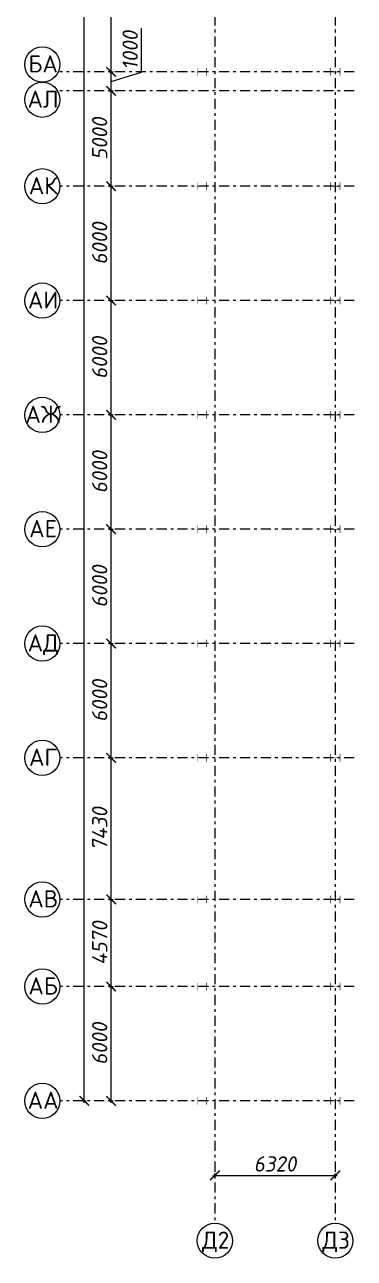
# Model space of a CAD drawing. Header units: millimetres. Extents: x -2648 to 2168491, y -277796 to 297800.
# Drawn here: x 2151193 to 2168491, y 68342 to 133087 of the extents above; entities that cross this region are included whole.
import ezdxf
from ezdxf.enums import TextEntityAlignment as Align

# ---------------------------------------------------------------- set-up
doc = ezdxf.new("R2010")
doc.units = ezdxf.units.MM
doc.linetypes.add('Штрихштриховая', pattern=[1093.611073, 529.166651, -211.666656, 141.111112, -211.666656])
doc.layers.get('0').update_dxf_attribs({"lineweight": 0})
doc.layers.get('Defpoints').update_dxf_attribs({"color": 252})
doc.layers.add('Axes', color=1, linetype='Continuous')
doc.layers.add('Dimension', color=162, linetype='Continuous', lineweight=25)
doc.layers.add('я_12', color=1, linetype='Continuous', lineweight=20)
doc.styles.add('Лена', font='isocpeur.ttf', dxfattribs={"oblique": 10})
doc.dimstyles.new('S-100', dxfattribs={"dimscale": 100, "dimtxt": 1, "dimasz": 1.5, "dimexe": 1, "dimexo": 1, "dimgap": 1, "dimtad": 1, "dimdec": 0, "dimzin": 0, "dimdsep": 46, "dimtxsty": 'Лена', "dimblk": 'ARCHTICK', "dimcen": 2, "dimdle": 1, "dimclrd": 256, "dimclre": 256, "dimclrt": 256, "dimadec": 0, "dimazin": 0, "dimtfac": 1, "dimtdec": 0, "dimtmove": 1, "dimatfit": 2, "dimfxl": 1, "dimtolj": 1, "dimtzin": 0, "dimlwd": 20, "dimlwe": 20, "dimarcsym": 0})

# ---------------------------------------------------------------- blocks, each defined once
blk = doc.blocks.new('_ArchTick')
at = {"color": 0, "linetype": 'ByBlock', "const_width": 0.15}
blk.add_lwpolyline([(-0.5, -0.5), (0.5, 0.5)], dxfattribs=at)
blk = doc.blocks.new('*D530')
at = {"layer": 'Defpoints', "color": 0, "lineweight": -2, "ltscale": 100, "transparency": 16777216}
for p in [(2167494, 72695), (2161174, 70190), (2167494, 70190)]:
    blk.add_point(p, dxfattribs=at)
at = {"layer": 'Dimension', "lineweight": 20, "ltscale": 100, "transparency": 16777216}
for p, q in [((2161074, 72695), (2167594, 72695)), ((2161174, 72595), (2161174, 72795)), ((2167494, 72595), (2167494, 72795))]:
    blk.add_line(p, q, dxfattribs=at)
at = {"layer": 'Dimension', "lineweight": 20, "ltscale": 100, "transparency": 16777216, "xscale": 500, "yscale": 500, "zscale": 500, "rotation": 180}
blk.add_blockref('_ArchTick', (2161174, 72695), dxfattribs=at)
at = {"layer": 'Dimension', "lineweight": 20, "ltscale": 100, "transparency": 16777216, "xscale": 500, "yscale": 500, "zscale": 500}
blk.add_blockref('_ArchTick', (2167494, 72695), dxfattribs=at)
at = {"layer": 'Dimension', "lineweight": -2, "ltscale": 100, "transparency": 16777216, "insert": (2164334, 73295), "char_height": 800, "attachment_point": 5, "style": 'Лена'}
blk.add_mtext('\\A1;6320', dxfattribs=at)
blk = doc.blocks.new('*D532')
at = {"layer": 'Defpoints', "color": 0, "lineweight": -2, "ltscale": 100, "transparency": 16777216}
for p in [(2153041, 211107), (2154320, 211107), (2153041, 76607)]:
    blk.add_point(p, dxfattribs=at)
at = {"layer": 'Dimension', "lineweight": 20, "ltscale": 100, "transparency": 16777216}
for p, q in [((2154220, 211107), (2154420, 211107)), ((2154320, 76507), (2154320, 211207)), ((2154220, 76607), (2154420, 76607))]:
    blk.add_line(p, q, dxfattribs=at)
at = {"layer": 'Dimension', "lineweight": 20, "ltscale": 100, "transparency": 16777216, "xscale": 500, "yscale": 500, "zscale": 500}
for p, rotation in [((2154320, 211107), 90), ((2154320, 76607), 270)]:
    blk.add_blockref('_ArchTick', p, dxfattribs=dict(at, rotation=rotation))
at = {"layer": 'Dimension', "lineweight": -2, "ltscale": 100, "transparency": 16777216, "insert": (2153720, 143857), "char_height": 800, "attachment_point": 5, "rotation": 90, "style": 'Лена'}
blk.add_mtext('\\A1;134500', dxfattribs=at)
blk = doc.blocks.new('*D531')
at = {"layer": 'Defpoints', "color": 0, "lineweight": -2, "ltscale": 100, "transparency": 16777216}
for p in [(2153041, 82607), (2155730, 82607), (2153041, 76607)]:
    blk.add_point(p, dxfattribs=at)
at = {"layer": 'Dimension', "lineweight": 20, "ltscale": 100, "transparency": 16777216}
for p, q in [((2155630, 82607), (2155830, 82607)), ((2155730, 76507), (2155730, 82707)), ((2155630, 76607), (2155830, 76607))]:
    blk.add_line(p, q, dxfattribs=at)
at = {"layer": 'Dimension', "lineweight": 20, "ltscale": 100, "transparency": 16777216, "xscale": 500, "yscale": 500, "zscale": 500}
for p, rotation in [((2155730, 82607), 90), ((2155730, 76607), 270)]:
    blk.add_blockref('_ArchTick', p, dxfattribs=dict(at, rotation=rotation))
at = {"layer": 'Dimension', "lineweight": -2, "ltscale": 100, "transparency": 16777216, "insert": (2155130, 79607), "char_height": 800, "attachment_point": 5, "rotation": 90, "style": 'Лена'}
blk.add_mtext('\\A1;6000', dxfattribs=at)
blk = doc.blocks.new('*D533')
at = {"layer": 'Defpoints', "color": 0, "lineweight": -2, "ltscale": 100, "transparency": 16777216}
for p in [(2153041, 87177), (2155730, 87177), (2153041, 82607)]:
    blk.add_point(p, dxfattribs=at)
at = {"layer": 'Dimension', "lineweight": 20, "ltscale": 100, "transparency": 16777216}
for p, q in [((2155630, 87177), (2155830, 87177)), ((2155730, 82507), (2155730, 87277)), ((2155630, 82607), (2155830, 82607))]:
    blk.add_line(p, q, dxfattribs=at)
at = {"layer": 'Dimension', "lineweight": 20, "ltscale": 100, "transparency": 16777216, "xscale": 500, "yscale": 500, "zscale": 500}
for p, rotation in [((2155730, 87177), 90), ((2155730, 82607), 270)]:
    blk.add_blockref('_ArchTick', p, dxfattribs=dict(at, rotation=rotation))
at = {"layer": 'Dimension', "lineweight": -2, "ltscale": 100, "transparency": 16777216, "insert": (2155130, 84892), "char_height": 800, "attachment_point": 5, "rotation": 90, "style": 'Лена'}
blk.add_mtext('\\A1;4570', dxfattribs=at)
blk = doc.blocks.new('*D534')
at = {"layer": 'Defpoints', "color": 0, "lineweight": -2, "ltscale": 100, "transparency": 16777216}
for p in [(2153041, 94607), (2155730, 94607), (2153041, 87177)]:
    blk.add_point(p, dxfattribs=at)
at = {"layer": 'Dimension', "lineweight": 20, "ltscale": 100, "transparency": 16777216}
for p, q in [((2155630, 94607), (2155830, 94607)), ((2155730, 87077), (2155730, 94707)), ((2155630, 87177), (2155830, 87177))]:
    blk.add_line(p, q, dxfattribs=at)
at = {"layer": 'Dimension', "lineweight": 20, "ltscale": 100, "transparency": 16777216, "xscale": 500, "yscale": 500, "zscale": 500}
for p, rotation in [((2155730, 94607), 90), ((2155730, 87177), 270)]:
    blk.add_blockref('_ArchTick', p, dxfattribs=dict(at, rotation=rotation))
at = {"layer": 'Dimension', "lineweight": -2, "ltscale": 100, "transparency": 16777216, "insert": (2155130, 90892), "char_height": 800, "attachment_point": 5, "rotation": 90, "style": 'Лена'}
blk.add_mtext('\\A1;7430', dxfattribs=at)
blk = doc.blocks.new('*D535')
at = {"layer": 'Defpoints', "color": 0, "lineweight": -2, "ltscale": 100, "transparency": 16777216}
for p in [(2153041, 100607), (2155730, 100607), (2153041, 94607)]:
    blk.add_point(p, dxfattribs=at)
at = {"layer": 'Dimension', "lineweight": 20, "ltscale": 100, "transparency": 16777216}
for p, q in [((2155630, 100607), (2155830, 100607)), ((2155730, 94507), (2155730, 100707)), ((2155630, 94607), (2155830, 94607))]:
    blk.add_line(p, q, dxfattribs=at)
at = {"layer": 'Dimension', "lineweight": 20, "ltscale": 100, "transparency": 16777216, "xscale": 500, "yscale": 500, "zscale": 500}
for p, rotation in [((2155730, 100607), 90), ((2155730, 94607), 270)]:
    blk.add_blockref('_ArchTick', p, dxfattribs=dict(at, rotation=rotation))
at = {"layer": 'Dimension', "lineweight": -2, "ltscale": 100, "transparency": 16777216, "insert": (2155130, 97607), "char_height": 800, "attachment_point": 5, "rotation": 90, "style": 'Лена'}
blk.add_mtext('\\A1;6000', dxfattribs=at)
blk = doc.blocks.new('*D536')
at = {"layer": 'Defpoints', "color": 0, "lineweight": -2, "ltscale": 100, "transparency": 16777216}
for p in [(2153041, 106607), (2155730, 106607), (2153041, 100607)]:
    blk.add_point(p, dxfattribs=at)
at = {"layer": 'Dimension', "lineweight": 20, "ltscale": 100, "transparency": 16777216}
for p, q in [((2155630, 106607), (2155830, 106607)), ((2155730, 100507), (2155730, 106707)), ((2155630, 100607), (2155830, 100607))]:
    blk.add_line(p, q, dxfattribs=at)
at = {"layer": 'Dimension', "lineweight": 20, "ltscale": 100, "transparency": 16777216, "xscale": 500, "yscale": 500, "zscale": 500}
for p, rotation in [((2155730, 106607), 90), ((2155730, 100607), 270)]:
    blk.add_blockref('_ArchTick', p, dxfattribs=dict(at, rotation=rotation))
at = {"layer": 'Dimension', "lineweight": -2, "ltscale": 100, "transparency": 16777216, "insert": (2155130, 103607), "char_height": 800, "attachment_point": 5, "rotation": 90, "style": 'Лена'}
blk.add_mtext('\\A1;6000', dxfattribs=at)
blk = doc.blocks.new('*D537')
at = {"layer": 'Defpoints', "color": 0, "lineweight": -2, "ltscale": 100, "transparency": 16777216}
for p in [(2153041, 112607), (2155730, 112607), (2153041, 106607)]:
    blk.add_point(p, dxfattribs=at)
at = {"layer": 'Dimension', "lineweight": 20, "ltscale": 100, "transparency": 16777216}
for p, q in [((2155730, 106507), (2155730, 112707)), ((2155630, 112607), (2155830, 112607)), ((2155630, 106607), (2155830, 106607))]:
    blk.add_line(p, q, dxfattribs=at)
at = {"layer": 'Dimension', "lineweight": 20, "ltscale": 100, "transparency": 16777216, "xscale": 500, "yscale": 500, "zscale": 500}
for p, rotation in [((2155730, 112607), 90), ((2155730, 106607), 270)]:
    blk.add_blockref('_ArchTick', p, dxfattribs=dict(at, rotation=rotation))
at = {"layer": 'Dimension', "lineweight": -2, "ltscale": 100, "transparency": 16777216, "insert": (2155130, 109607), "char_height": 800, "attachment_point": 5, "rotation": 90, "style": 'Лена'}
blk.add_mtext('\\A1;6000', dxfattribs=at)
blk = doc.blocks.new('*D538')
at = {"layer": 'Defpoints', "color": 0, "lineweight": -2, "ltscale": 100, "transparency": 16777216}
for p in [(2153041, 118607), (2155730, 118607), (2153041, 112607)]:
    blk.add_point(p, dxfattribs=at)
at = {"layer": 'Dimension', "lineweight": 20, "ltscale": 100, "transparency": 16777216}
for p, q in [((2155630, 118607), (2155830, 118607)), ((2155730, 112507), (2155730, 118707)), ((2155630, 112607), (2155830, 112607))]:
    blk.add_line(p, q, dxfattribs=at)
at = {"layer": 'Dimension', "lineweight": 20, "ltscale": 100, "transparency": 16777216, "xscale": 500, "yscale": 500, "zscale": 500}
for p, rotation in [((2155730, 118607), 90), ((2155730, 112607), 270)]:
    blk.add_blockref('_ArchTick', p, dxfattribs=dict(at, rotation=rotation))
at = {"layer": 'Dimension', "lineweight": -2, "ltscale": 100, "transparency": 16777216, "insert": (2155130, 115607), "char_height": 800, "attachment_point": 5, "rotation": 90, "style": 'Лена'}
blk.add_mtext('\\A1;6000', dxfattribs=at)
blk = doc.blocks.new('*D539')
at = {"layer": 'Defpoints', "color": 0, "lineweight": -2, "ltscale": 100, "transparency": 16777216}
for p in [(2153041, 124607), (2155730, 124607), (2153041, 118607)]:
    blk.add_point(p, dxfattribs=at)
at = {"layer": 'Dimension', "lineweight": 20, "ltscale": 100, "transparency": 16777216}
for p, q in [((2155630, 124607), (2155830, 124607)), ((2155730, 118507), (2155730, 124707)), ((2155630, 118607), (2155830, 118607))]:
    blk.add_line(p, q, dxfattribs=at)
at = {"layer": 'Dimension', "lineweight": 20, "ltscale": 100, "transparency": 16777216, "xscale": 500, "yscale": 500, "zscale": 500}
for p, rotation in [((2155730, 124607), 90), ((2155730, 118607), 270)]:
    blk.add_blockref('_ArchTick', p, dxfattribs=dict(at, rotation=rotation))
at = {"layer": 'Dimension', "lineweight": -2, "ltscale": 100, "transparency": 16777216, "insert": (2155130, 121607), "char_height": 800, "attachment_point": 5, "rotation": 90, "style": 'Лена'}
blk.add_mtext('\\A1;6000', dxfattribs=at)
blk = doc.blocks.new('*D540')
at = {"layer": 'Defpoints', "color": 0, "lineweight": -2, "ltscale": 100, "transparency": 16777216}
for p in [(2153041, 129607), (2155730, 129607), (2153041, 124607)]:
    blk.add_point(p, dxfattribs=at)
at = {"layer": 'Dimension', "lineweight": 20, "ltscale": 100, "transparency": 16777216}
for p, q in [((2155630, 129607), (2155830, 129607)), ((2155730, 124507), (2155730, 129707)), ((2155630, 124607), (2155830, 124607))]:
    blk.add_line(p, q, dxfattribs=at)
at = {"layer": 'Dimension', "lineweight": 20, "ltscale": 100, "transparency": 16777216, "xscale": 500, "yscale": 500, "zscale": 500}
for p, rotation in [((2155730, 129607), 90), ((2155730, 124607), 270)]:
    blk.add_blockref('_ArchTick', p, dxfattribs=dict(at, rotation=rotation))
at = {"layer": 'Dimension', "lineweight": -2, "ltscale": 100, "transparency": 16777216, "insert": (2155130, 127107), "char_height": 800, "attachment_point": 5, "rotation": 90, "style": 'Лена'}
blk.add_mtext('\\A1;5000', dxfattribs=at)
blk = doc.blocks.new('*D541')
at = {"layer": 'Defpoints', "color": 0, "lineweight": -2, "ltscale": 100, "transparency": 16777216}
for p in [(2153041, 130607), (2155730, 130607), (2153041, 129607)]:
    blk.add_point(p, dxfattribs=at)
at = {"layer": 'Dimension', "lineweight": 20, "ltscale": 100, "transparency": 16777216}
for p, q in [((2157330, 130587), (2157330, 132907)), ((2155630, 130607), (2155830, 130607)), ((2155730, 129507), (2155730, 130707)), ((2155730, 130107), (2157330, 130587)), ((2155630, 129607), (2155830, 129607))]:
    blk.add_line(p, q, dxfattribs=at)
at = {"layer": 'Dimension', "lineweight": 20, "ltscale": 100, "transparency": 16777216, "xscale": 500, "yscale": 500, "zscale": 500}
for p, rotation in [((2155730, 130607), 90), ((2155730, 129607), 270)]:
    blk.add_blockref('_ArchTick', p, dxfattribs=dict(at, rotation=rotation))
at = {"layer": 'Dimension', "lineweight": -2, "ltscale": 100, "transparency": 16777216, "insert": (2156730, 131747), "char_height": 800, "attachment_point": 5, "rotation": 90, "style": 'Лена'}
blk.add_mtext('\\A1;1000', dxfattribs=at)
blk = doc.blocks.new('*D542')
at = {"layer": 'Defpoints', "color": 0, "lineweight": -2, "ltscale": 100, "transparency": 16777216}
for p in [(2153041, 140107), (2155730, 140107), (2153041, 130607)]:
    blk.add_point(p, dxfattribs=at)
at = {"layer": 'Dimension', "lineweight": 20, "ltscale": 100, "transparency": 16777216}
for p, q in [((2155630, 140107), (2155830, 140107)), ((2155730, 130507), (2155730, 140207)), ((2155630, 130607), (2155830, 130607))]:
    blk.add_line(p, q, dxfattribs=at)
at = {"layer": 'Dimension', "lineweight": 20, "ltscale": 100, "transparency": 16777216, "xscale": 500, "yscale": 500, "zscale": 500}
for p, rotation in [((2155730, 140107), 90), ((2155730, 130607), 270)]:
    blk.add_blockref('_ArchTick', p, dxfattribs=dict(at, rotation=rotation))
at = {"layer": 'Dimension', "lineweight": -2, "ltscale": 100, "transparency": 16777216, "insert": (2155130, 135357), "char_height": 800, "attachment_point": 5, "rotation": 90, "style": 'Лена'}
blk.add_mtext('\\A1;9500', dxfattribs=at)

msp = doc.modelspace()

# ---------------------------------------------------------------- linework, layer by layer
at = {"lineweight": -2, "ltscale": 100, "const_width": 30}
for points in [[(2160243.6, 130406.6), (2160243.6, 130806.6)], [(2160743.6, 130406.6), (2160743.6, 130806.6)], [(2167243.6, 130406.6), (2167243.6, 130806.6)], [(2167743.6, 130406.6), (2167743.6, 130806.6)], [(2160243.6, 130606.6), (2160743.6, 130606.6)], [(2167243.6, 130606.6), (2167743.6, 130606.6)], [(2160243.6, 124406.6), (2160243.6, 124806.6)], [(2160243.6, 124606.6), (2160743.6, 124606.6)], [(2160743.6, 124406.6), (2160743.6, 124806.6)], [(2167243.6, 124406.6), (2167243.6, 124806.6)], [(2167243.6, 124606.6), (2167743.6, 124606.6)], [(2167743.6, 124406.6), (2167743.6, 124806.6)], [(2160243.6, 118406.6), (2160243.6, 118806.6)], [(2160243.6, 118606.6), (2160743.6, 118606.6)], [(2160743.6, 118406.6), (2160743.6, 118806.6)], [(2167243.6, 118406.6), (2167243.6, 118806.6)], [(2167243.6, 118606.6), (2167743.6, 118606.6)], [(2167743.6, 118406.6), (2167743.6, 118806.6)], [(2160243.6, 112406.6), (2160243.6, 112806.6)], [(2160743.6, 112406.6), (2160743.6, 112806.6)], [(2167243.6, 112406.6), (2167243.6, 112806.6)], [(2167743.6, 112406.6), (2167743.6, 112806.6)], [(2160243.6, 112606.6), (2160743.6, 112606.6)], [(2167243.6, 112606.6), (2167743.6, 112606.6)], [(2160243.6, 106406.6), (2160243.6, 106806.6)], [(2160243.6, 106606.6), (2160743.6, 106606.6)], [(2160743.6, 106406.6), (2160743.6, 106806.6)], [(2167243.6, 106406.6), (2167243.6, 106806.6)], [(2167243.6, 106606.6), (2167743.6, 106606.6)], [(2167743.6, 106406.6), (2167743.6, 106806.6)], [(2160243.6, 100406.6), (2160243.6, 100806.6)], [(2160243.6, 100606.6), (2160743.6, 100606.6)], [(2160743.6, 100406.6), (2160743.6, 100806.6)], [(2167243.6, 100406.6), (2167243.6, 100806.6)], [(2167243.6, 100606.6), (2167743.6, 100606.6)], [(2167743.6, 100406.6), (2167743.6, 100806.6)], [(2160243.6, 94406.6), (2160243.6, 94806.6)], [(2160243.6, 94606.6), (2160743.6, 94606.6)], [(2160743.6, 94406.6), (2160743.6, 94806.6)], [(2167243.6, 94406.6), (2167243.6, 94806.6)], [(2167243.6, 94606.6), (2167743.6, 94606.6)], [(2167743.6, 94406.6), (2167743.6, 94806.6)], [(2160243.6, 86976.6), (2160243.6, 87376.6)], [(2160243.6, 87176.6), (2160743.6, 87176.6)], [(2160743.6, 86976.6), (2160743.6, 87376.6)], [(2167243.6, 86976.6), (2167243.6, 87376.6)], [(2167243.6, 87176.6), (2167743.6, 87176.6)], [(2167743.6, 86976.6), (2167743.6, 87376.6)], [(2160243.6, 82406.6), (2160243.6, 82806.6)], [(2160243.6, 82606.6), (2160743.6, 82606.6)], [(2160743.6, 82406.6), (2160743.6, 82806.6)], [(2167243.6, 82406.6), (2167243.6, 82806.6)], [(2167243.6, 82606.6), (2167743.6, 82606.6)], [(2167743.6, 82406.6), (2167743.6, 82806.6)], [(2160243.6, 76406.6), (2160243.6, 76806.6)], [(2160243.6, 76606.6), (2160743.6, 76606.6)], [(2160743.6, 76406.6), (2160743.6, 76806.6)], [(2167243.6, 76406.6), (2167243.6, 76806.6)], [(2167243.6, 76606.6), (2167743.6, 76606.6)], [(2167743.6, 76406.6), (2167743.6, 76806.6)]]:
    msp.add_lwpolyline(points, dxfattribs=at)
at = {"layer": 'я_12', "linetype": 'Штрихштриховая'}
for p, q in [((2161173.6, 212306), (2161173.6, 70190.1)), ((2167493.6, 212306), (2167493.6, 70190.1)), ((2168490.6, 130606.6), (2153041.2, 130606.6)), ((2168490.6, 129606.6), (2153041.2, 129606.6)), ((2168490.6, 124606.6), (2153041.2, 124606.6)), ((2168490.6, 118606.6), (2153041.2, 118606.6)), ((2168490.6, 112606.6), (2153041.2, 112606.6)), ((2168490.6, 106606.6), (2153041.2, 106606.6)), ((2168490.6, 100606.6), (2153041.2, 100606.6)), ((2168490.6, 94606.6), (2153041.2, 94606.6)), ((2168490.6, 87176.6), (2153041.2, 87176.6)), ((2168490.6, 82606.6), (2153041.2, 82606.6)), ((2168490.6, 76606.6), (2153041.2, 76606.6))]:
    msp.add_line(p, q, dxfattribs=at)
at = {"layer": 'я_12', "linetype": 'Continuous', "ltscale": 5}
for centre in [(2152117.2, 130996.7), (2152117.2, 129147.7), (2152117.2, 124606.6), (2152117.2, 118606.6), (2152117.2, 112606.6), (2152117.2, 106606.6), (2152117.2, 100606.6), (2152117.2, 94606.6), (2152117.2, 87176.6), (2152117.2, 82606.6), (2152117.2, 76606.6), (2161173.6, 69266.1), (2167493.6, 69266.1)]:
    msp.add_circle(centre, 924, dxfattribs=at)

# ---------------------------------------------------------------- texts
at = {"layer": 'Axes', "style": 'Лена'}
for s, p in [('БА', (2152161.6, 130577.3)), ('АЛ', (2152161.6, 128728.4)), ('АК', (2152161.6, 124187.3)), ('АИ', (2152161.6, 118187.3)), ('АЖ', (2152161.6, 112187.3)), ('АЕ', (2152161.6, 106187.3)), ('АД', (2152161.6, 100187.3)), ('АГ', (2152161.6, 94187.3)), ('АВ', (2152161.6, 86757.3)), ('АБ', (2152161.6, 82187.3)), ('АА', (2152161.6, 76187.3)), ('Д2', (2161218.1, 68846.8)), ('Д3', (2167538.1, 68846.8))]:
    msp.add_text(s, height=900, dxfattribs=at).set_placement(p, align=Align.CENTER)

# ---------------------------------------------------------------- dimensions: what is measured, and where the dimension line sits
at = {"layer": 'Dimension', "color": 1, "lineweight": -2, "ltscale": 100}
for base, p1, p2, picture, middle in [((2154319.7, 211106.6), (2153041.2, 76606.6), (2153041.2, 211106.6), '*D532', (2153719.7, 143856.6)), ((2155730.1, 140106.6), (2153041.2, 130606.6), (2153041.2, 140106.6), '*D542', (2155130.1, 135356.6)), ((2155730.1, 129606.6), (2153041.2, 124606.6), (2153041.2, 129606.6), '*D540', (2155130.1, 127106.6)), ((2155730.1, 124606.6), (2153041.2, 118606.6), (2153041.2, 124606.6), '*D539', (2155130.1, 121606.6)), ((2155730.1, 118606.6), (2153041.2, 112606.6), (2153041.2, 118606.6), '*D538', (2155130.1, 115606.6)), ((2155730.1, 112606.6), (2153041.2, 106606.6), (2153041.2, 112606.6), '*D537', (2155130.1, 109606.6)), ((2155730.1, 106606.6), (2153041.2, 100606.6), (2153041.2, 106606.6), '*D536', (2155130.1, 103606.6)), ((2155730.1, 100606.6), (2153041.2, 94606.6), (2153041.2, 100606.6), '*D535', (2155130.1, 97606.6)), ((2155730.1, 94606.6), (2153041.2, 87176.6), (2153041.2, 94606.6), '*D534', (2155130.1, 90891.6)), ((2155730.1, 87176.6), (2153041.2, 82606.6), (2153041.2, 87176.6), '*D533', (2155130.1, 84891.6)), ((2155730.1, 82606.6), (2153041.2, 76606.6), (2153041.2, 82606.6), '*D531', (2155130.1, 79606.6))]:
    dim = msp.add_linear_dim(base=base, p1=p1, p2=p2, angle=90, dimstyle='S-100', override={"dimtxt": 8, "dimasz": 5, "dimgap": 2, "dimtxsty": 'Лена', "dimatfit": 3, "dimfxlon": 1}, dxfattribs=at)
    dim.commit()
    dim.dimension.update_dxf_attribs({"geometry": picture, "text_midpoint": middle})
at = {"layer": 'Dimension', "lineweight": -2, "ltscale": 100}
dim = msp.add_linear_dim(base=(2155730.1, 130606.6), p1=(2153041.2, 129606.6), p2=(2153041.2, 130606.6), angle=90, dimstyle='S-100', override={"dimtxt": 8, "dimasz": 5, "dimgap": 2, "dimtxsty": 'Лена', "dimatfit": 3, "dimfxlon": 1}, dxfattribs=at)
dim.commit()
dim.dimension.update_dxf_attribs({"geometry": '*D541', "text_midpoint": (2156730.1, 130786.6)})
at = {"layer": 'Dimension', "color": 1, "lineweight": -2, "ltscale": 100}
dim = msp.add_linear_dim(base=(2167493.6, 72695.4), p1=(2161173.6, 70190.1), p2=(2167493.6, 70190.1), dimstyle='S-100', override={"dimtxt": 8, "dimasz": 5, "dimgap": 2, "dimtxsty": 'Лена', "dimatfit": 3, "dimfxlon": 1}, dxfattribs=at)
dim.commit()
dim.dimension.update_dxf_attribs({"geometry": '*D530', "text_midpoint": (2164333.6, 73295.4)})

doc.saveas('drawing.dxf')
